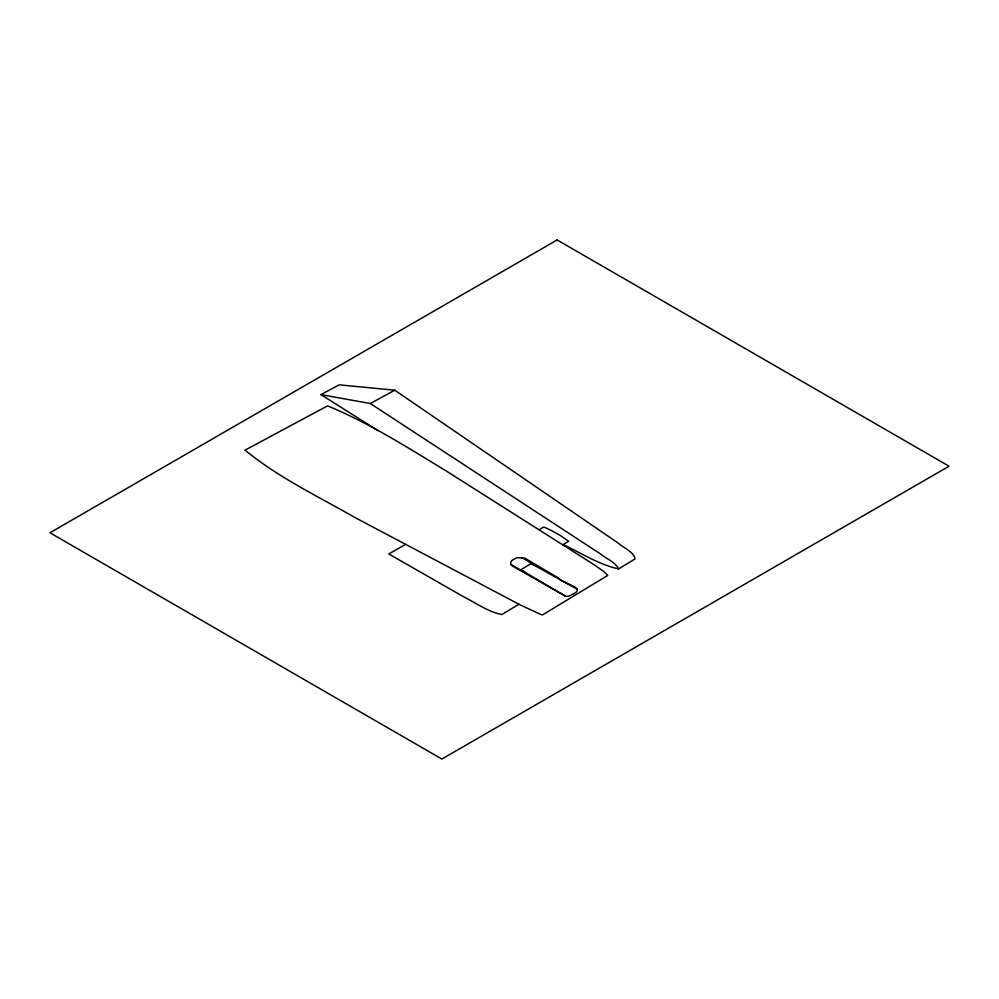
<?xml version="1.0" encoding="UTF-8"?>
<svg xmlns="http://www.w3.org/2000/svg" width="999" height="999" viewBox="0 0 999 999"><rect width="100%" height="100%" fill="white"/><g stroke="black" fill="none" stroke-linecap="round" stroke-linejoin="round"><path stroke-width="1.5" d="M618.593 568.906C615.721 562.225 605.968 558.553 600.237 553.783L370.329 403.521L320.979 394.63L339.173 384.84L394.767 390.197L618.144 543.044C623.276 547.839 634.115 551.86 635.027 558.978L618.593 568.906C599.063 564.697 581.318 553.134 563.236 544.555M573.438 593.881C586.725 587.387 561.588 583.491 559.165 578.409L525.274 558.466M518.931 604.233L501.835 614.497C488.236 612.012 476.261 603.084 463.961 596.965L388.811 553.995L405.619 544.33M510.839 564.435L520.454 569.954L531.68 563.261M562.762 544.83L568.643 541.208L559.865 535.214A193.244 111.563 0 0 0 556.893 533.503L554.857 532.38A187.787 108.416 0 0 0 551.885 530.781L546.266 528.046A26.811 15.472 0 0 0 545.442 527.697L543.506 527.147L539.01 529.782M370.329 403.521L394.767 390.197M520.454 569.954L524.737 572.315M573.351 593.831A18.756 10.827 0 0 1 568.169 596.291L565.896 596.341A1.386 0.799 0 0 1 565.496 596.191L512.462 566.046M531.605 563.561L535.726 565.784L521.678 557.43M531.168 563.586L577.147 589.148M525.124 558.391L518.006 557.654A10.852 6.269 0 0 0 515.634 558.266L511.988 560.439A11.151 6.431 0 0 0 510.988 561.838L510.714 564.173L512.375 565.996M520.779 569.742L565.496 596.191M521.803 570.516L524.737 572.315M320.979 394.63L378.084 430.656M245.105 450.224C278.409 477.534 318.469 496.603 355.881 518.031L520.167 604.894L541.421 614.735L542.719 614.785L607.754 575.424L603.571 571.341L593.044 564.06L446.516 471.153C408.029 447.789 369.692 423.301 327.997 406.031A4.683 2.697 0 0 0 327.41 405.944L245.117 450.112M557.13 239.96L49.95 532.779L441.87 759.04L949.05 466.221L557.13 239.96"/></g></svg>
